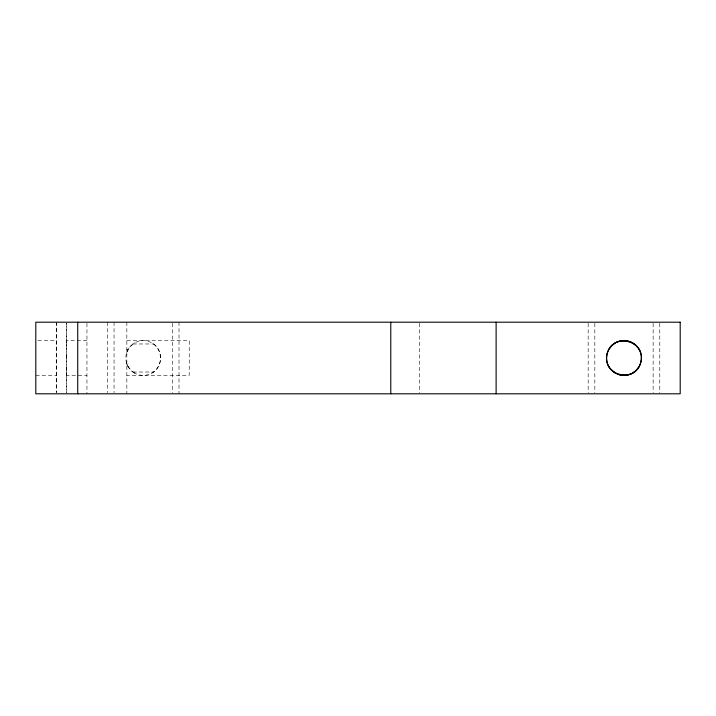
<?xml version="1.0" encoding="UTF-8"?>
<svg xmlns="http://www.w3.org/2000/svg" width="716" height="716" viewBox="0 0 716 716"><rect width="100%" height="100%" fill="white"/><g stroke="black" fill="none" stroke-linecap="round" stroke-linejoin="round"><path stroke-width="0.54" stroke-dasharray="3.58 2.69" d="M56.269 322.2L56.26 392.699L56.26 323.301M66.507 374.54L66.498 375.354L86.949 375.354M126.669 352.63L129.811 346.92L134.832 342.758M126.839 351.601L127.475 350.598L126.839 349.623L128.003 349.623M151.586 373.242C163.373 367.389 163.4 348.611 151.586 342.758M37.957 340.646L56.26 340.646M86.949 340.646L66.498 340.646L66.507 341.46M126.839 340.646L189.239 340.646L189.239 375.354L126.839 375.354M132.925 343.975L153.484 343.975M134.832 373.242L131.305 370.673L128.003 366.377L126.839 366.377L127.475 365.402L126.669 363.37M132.925 372.025L153.484 372.025M35.8 375.354L56.26 375.354M126.839 364.399L128.003 366.377M66.507 344.602L66.507 346.096M66.507 355.816L66.507 358M66.498 368.221L66.498 369.904M66.498 372.687L66.498 373.734M659.785 323.301L659.785 392.699M653.135 323.301L653.135 392.699M594.826 323.301L594.826 392.699M588.176 323.301L588.176 392.699M419.397 323.301L419.397 392.699M179.009 322.2L179.009 393.8M172.359 323.301L172.359 392.699M126.839 322.2L126.839 393.8M114.05 322.2L114.05 392.699M107.4 322.2L107.4 392.699M86.949 323.301L86.949 393.8M66.49 323.301L66.481 392.699L66.507 323.301M133.588 372.481A17.39 17.39 0 0 0 160.563 359.092A17.39 17.39 0 0 0 135.476 342.427A17.39 17.39 0 0 0 133.588 372.481"/><path stroke-width="1.07" d="M609.298 348.683L612.073 345.327L615.599 342.758M638.663 367.317L635.88 370.673L632.353 373.242M615.599 373.242L614.355 372.481A17.39 17.39 0 0 1 616.243 342.427C623.233 338.838 632.452 340.789 637.374 346.92M631.709 373.573C627.35 375.739 622.106 375.963 617.577 374.173M610.578 369.08L614.355 372.481A17.39 17.39 0 0 0 641.339 359.092A17.39 17.39 0 0 0 616.243 342.427M638.663 348.683L639.71 350.598M609.298 367.317L608.242 365.402M496.116 322.2L496.116 393.8M390.775 322.2L390.775 393.8M77.731 322.2L77.731 393.8M607.213 353.507C601.163 375.211 635.137 384.313 640.739 362.493C646.799 340.789 612.824 331.687 607.213 353.507M680.2 322.2L35.8 322.2L35.8 393.8L680.2 393.8L680.2 322.2"/></g></svg>
